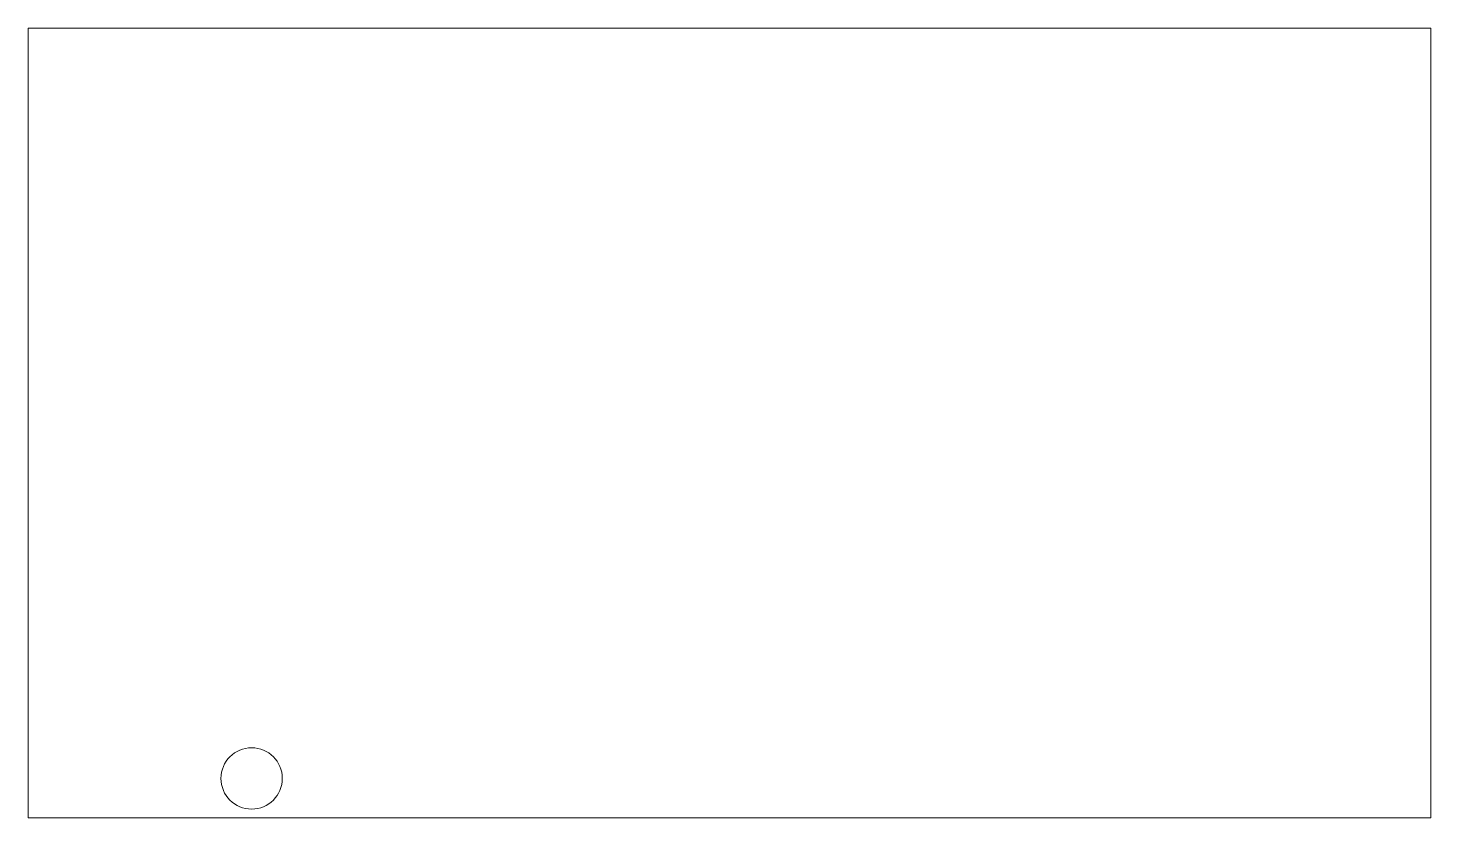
# Model space of a CAD drawing. Extents: x 0 to 800, y 0 to 450.
import ezdxf

# ---------------------------------------------------------------- set-up
doc = ezdxf.new("R2010")
doc.units = 0
doc.layers.get('0').update_dxf_attribs({"lineweight": 0})

msp = doc.modelspace()

# ---------------------------------------------------------------- linework, layer by layer
for p, q in [((800, 450), (0, 450)), ((0, 450), (0, 0)), ((800, 0), (800, 450)), ((0, 0), (800, 0))]:
    msp.add_line(p, q)
msp.add_circle((127.5, 22.5), 17.5)

doc.saveas('drawing.dxf')
